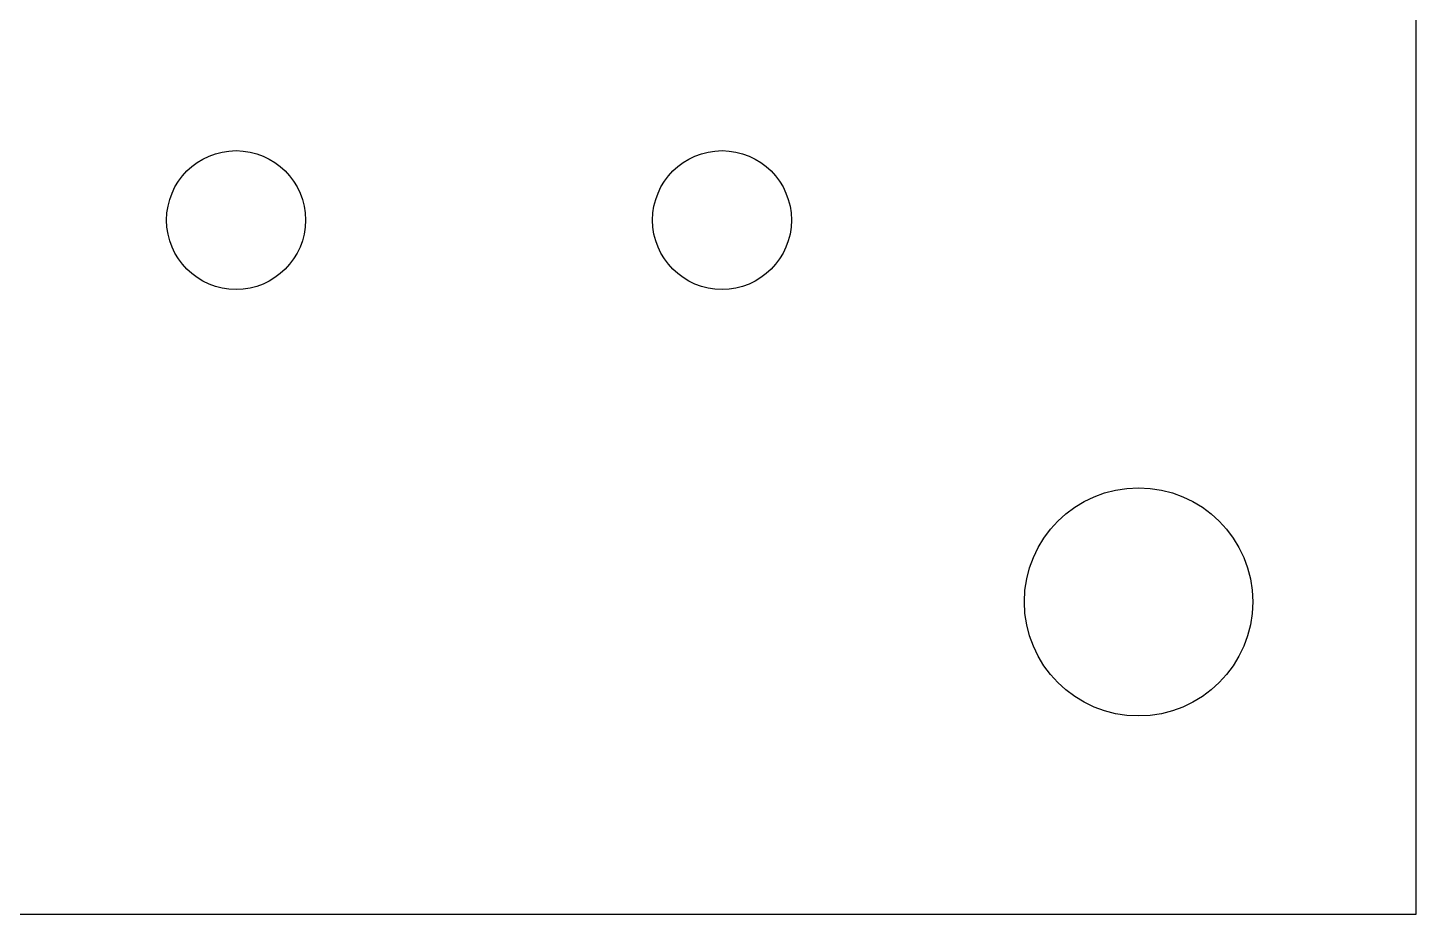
# Model space of a CAD drawing. Header units: inches. Extents: x -5 to 5, y -2.2 to 1.6.
# Drawn here: x 2.5 to 5, y -1.596 to 0 of the extents above; entities that cross this region are included whole.
import ezdxf

# ---------------------------------------------------------------- set-up
doc = ezdxf.new("R2010")
doc.units = ezdxf.units.IN
doc.header["$MEASUREMENT"] = 0

msp = doc.modelspace()

# ---------------------------------------------------------------- linework, layer by layer
at = {"color": 7, "linetype": 'Continuous', "lineweight": 25}
for p, q in [((5, -1.5963), (5, 1.5963)), ((-5, -1.5963), (5, -1.5963))]:
    msp.add_line(p, q, dxfattribs=at)
for centre, radius in [((2.875, -0.3463), 0.125), ((3.75, -0.3463), 0.125), ((4.5, -1.0338), 0.2055)]:
    msp.add_circle(centre, radius, dxfattribs=at)

doc.saveas('drawing.dxf')
